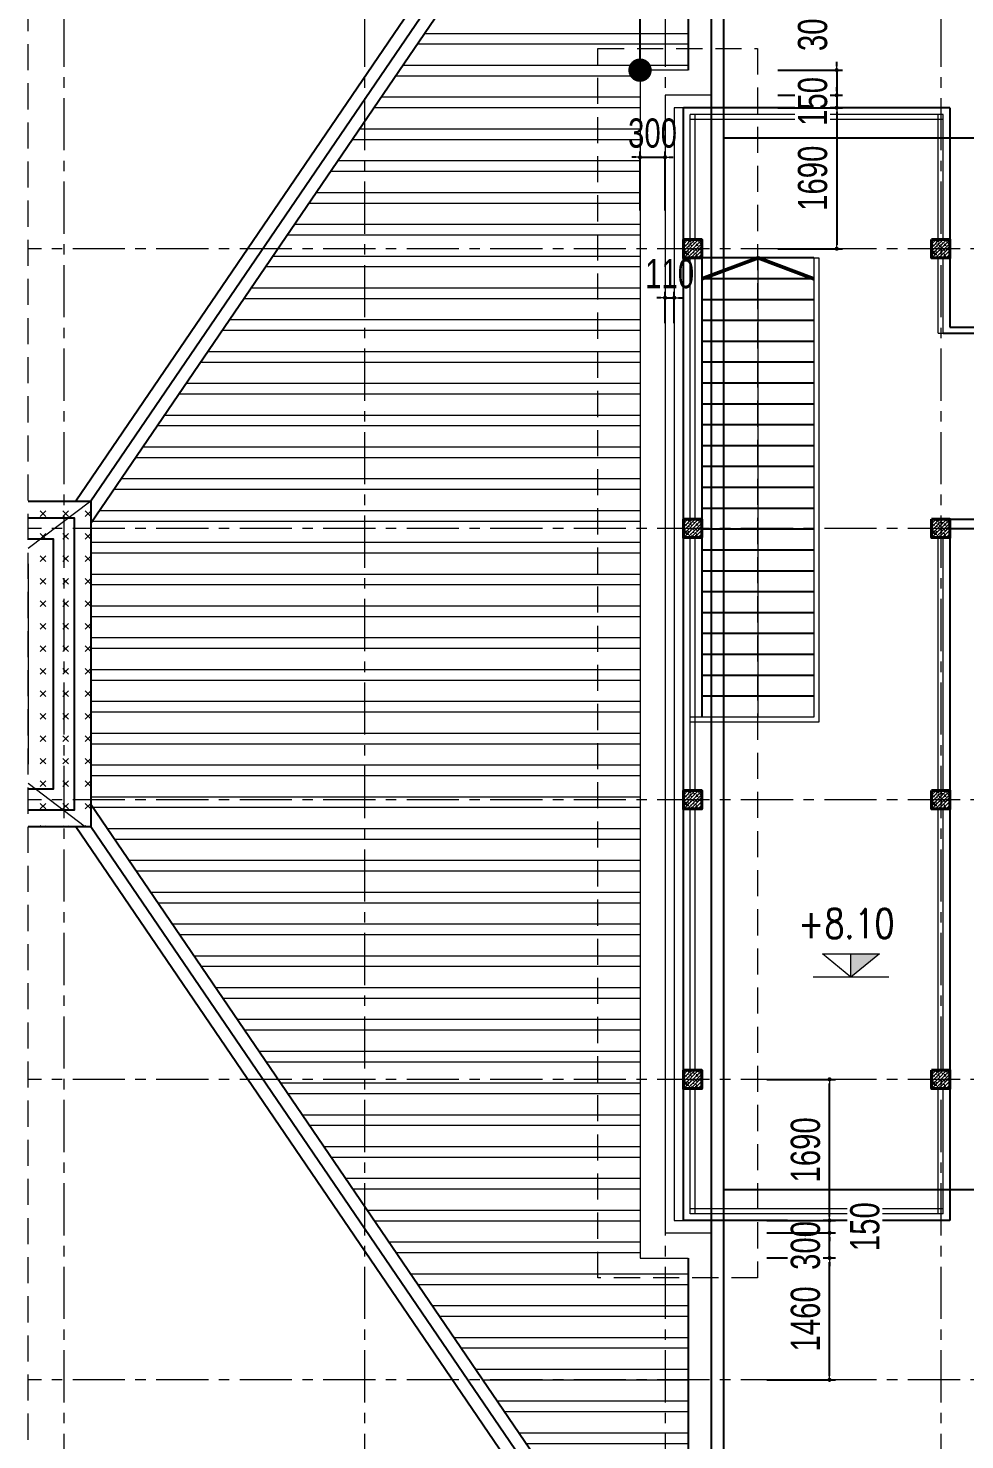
# Model space of a CAD drawing. Header units: millimetres. Extents: x -519517 to -431282, y -372679 to 113618.
# Drawn here: x -485411 to -474198, y -234821 to -217911 of the extents above; entities that cross this region are included whole.
import ezdxf
from ezdxf.enums import TextEntityAlignment as Align

# ---------------------------------------------------------------- set-up
doc = ezdxf.new("R2010")
doc.units = ezdxf.units.MM
doc.header["$LTSCALE"] = 5
for name, pattern in [('CENTER2', [28.575, 19.05, -3.175, 3.175, -3.175]), ('CENTERX2', [4, 2.5, -0.5, 0.5, -0.5]), ('DASHDOT', [1, 0.5, -0.25, 0, -0.25]), ('HIDDEN', [0.375, 0.25, -0.125])]:
    doc.linetypes.add(name, pattern=pattern)
doc.layers.get('0').update_dxf_attribs({"linetype": 'CENTER2'})
for name, color, linetype, lineweight in [('2', 2, 'Continuous', 20), ('cat1', 30, 'Continuous', 50), ('hatch1', 136, 'Continuous', 9), ('LC Dim', 8, 'Continuous', 18), ('LC Hatch', 252, 'Continuous', 9), ('LC ISO', 153, 'Continuous', 13), ('LC Net dam2', 6, 'Continuous', 40), ('LC Net khuat', 4, 'HIDDEN', 13), ('LC Net thay', 7, 'Continuous', 25), ('LC Net truc', 79, 'DASHDOT', 13), ('LC Text1', 3, 'Continuous', 20), ('LC Text2', 7, 'Continuous', 25), ('manh1', 67, 'Continuous', 13)]:
    doc.layers.add(name, color=color, linetype=linetype, lineweight=lineweight)
doc.styles.add('HOATBIF', font='hoatbif.shx', dxfattribs={"width": 0.75})
doc.styles.add('T1', font='Vnsimli.shx', dxfattribs={"width": 0.8})
doc.dimstyles.new('Copy of 1-110', dxfattribs={"dimscale": 110, "dimtxt": 2.5, "dimasz": 0.35, "dimexe": 0.5, "dimexo": 0, "dimgap": 0.8, "dimtad": 1, "dimdec": 0, "dimzin": 0, "dimdsep": 46, "dimtxsty": 'HOATBIF', "dimblk1": 'DOT', "dimblk2": 'DOT', "dimsah": 1, "dimcen": -1, "dimdle": 1, "dimclrd": 256, "dimclre": 256, "dimclrt": 4, "dimadec": 3, "dimazin": 2, "dimtfac": 0.333333, "dimtdec": 0, "dimtix": 1, "dimtmove": 2, "dimatfit": 3, "dimldrblk": 'DOT', "dimfxl": 1, "dimtvp": 0.833333, "dimtolj": 1, "dimtzin": 0, "dimarcsym": 0})

# ---------------------------------------------------------------- blocks, each defined once
blk = doc.blocks.new('Caodo1')
at = {"layer": 'LC Text1'}
blk.add_hatch(color=256, dxfattribs=at).paths.add_polyline_path([(0, 200), (0, 0), (243, 200)])
for p, q in [((0, 0), (0, 200)), ((324, 0), (-324, 0))]:
    blk.add_line(p, q, dxfattribs=at)
blk.add_lwpolyline([(-243, 200), (243, 200), (0, 0), (0, 0)], close=True, dxfattribs=at)
at = {"layer": 'LC Text1', "style": 'T1', "width": 0.8}
blk.add_attdef('%%P0,00', text='', height=250, dxfattribs=at).set_placement((-39, 460), align=Align.MIDDLE_CENTER)
blk = doc.blocks.new('DOT')
at = {"color": 0, "linetype": 'ByBlock'}
blk.add_line((-0.5, 0), (-1, 0), dxfattribs=at)
at = {"color": 0, "linetype": 'ByBlock', "const_width": 0.5}
blk.add_lwpolyline([(-0.25, 0, 1), (0.25, 0, 1)], format="xyb", close=True, dxfattribs=at)
blk = doc.blocks.new('*D374')
at = {"layer": 'Defpoints', "color": 0, "transparency": 16777216}
for p in [(-477786, -219456), (-478086, -220094), (-477786, -220094)]:
    blk.add_point(p, dxfattribs=at)
at = {"layer": 'LC Dim', "lineweight": -2, "transparency": 16777216}
for p, q in [((-478135, -219456), (-478184, -219456)), ((-478086, -220094), (-478086, -219386)), ((-478086, -219456), (-477786, -219456)), ((-477786, -220094), (-477786, -219386)), ((-477737, -219456), (-477688, -219456))]:
    blk.add_line(p, q, dxfattribs=at)
at = {"layer": 'LC Dim', "lineweight": -2, "transparency": 16777216, "xscale": 49, "yscale": 49, "zscale": 49}
blk.add_blockref('DOT', (-478086, -219456), dxfattribs=at)
at = {"layer": 'LC Dim', "lineweight": -2, "transparency": 16777216, "xscale": 49, "yscale": 49, "zscale": 49, "rotation": 180}
blk.add_blockref('DOT', (-477786, -219456), dxfattribs=at)
at = {"layer": 'LC Dim', "color": 4, "transparency": 16777216, "insert": (-477936, -219169), "char_height": 350, "attachment_point": 5, "style": 'HOATBIF'}
blk.add_mtext('\\A1;300', dxfattribs=at)
blk = doc.blocks.new('_Dot')
at = {"color": 0, "linetype": 'ByBlock', "lineweight": -2}
blk.add_line((-0.5, 0), (-1, 0), dxfattribs=at)
at = {"color": 0, "linetype": 'ByBlock', "const_width": 0.5}
blk.add_lwpolyline([(-0.25, 0, 1), (0.25, 0, 1)], format="xyb", close=True, dxfattribs=at)
blk = doc.blocks.new('*D375')
at = {"layer": 'Defpoints', "color": 0, "transparency": 16777216}
for p in [(-477676, -221140), (-477786, -221444), (-477676, -221444)]:
    blk.add_point(p, dxfattribs=at)
at = {"layer": 'LC Dim', "lineweight": -2, "transparency": 16777216}
for p, q in [((-477835, -221140), (-477884, -221140)), ((-477786, -221444), (-477786, -221070)), ((-477786, -221140), (-477676, -221140)), ((-477676, -221444), (-477676, -221070)), ((-477627, -221140), (-477578, -221140))]:
    blk.add_line(p, q, dxfattribs=at)
at = {"layer": 'LC Dim', "lineweight": -2, "transparency": 16777216, "xscale": 49, "yscale": 49, "zscale": 49}
blk.add_blockref('DOT', (-477786, -221140), dxfattribs=at)
at = {"layer": 'LC Dim', "lineweight": -2, "transparency": 16777216, "xscale": 49, "yscale": 49, "zscale": 49, "rotation": 180}
blk.add_blockref('DOT', (-477676, -221140), dxfattribs=at)
at = {"layer": 'LC Dim', "color": 4, "transparency": 16777216, "insert": (-477731, -220853), "char_height": 350, "attachment_point": 5, "style": 'HOATBIF'}
blk.add_mtext('\\A1;110', dxfattribs=at)
blk = doc.blocks.new('*D376')
at = {"layer": 'Defpoints', "color": 0, "transparency": 16777216}
for p in [(-476567, -232643), (-475817, -232643), (-476567, -234103)]:
    blk.add_point(p, dxfattribs=at)
at = {"layer": 'LC Dim', "lineweight": -2, "transparency": 16777216}
for p, q in [((-476567, -232643), (-475747, -232643)), ((-475817, -234054), (-475817, -232692)), ((-476567, -234103), (-475747, -234103))]:
    blk.add_line(p, q, dxfattribs=at)
at = {"layer": 'LC Dim', "lineweight": -2, "transparency": 16777216, "xscale": 49, "yscale": 49, "zscale": 49}
for p, rotation in [((-475817, -232643), 90), ((-475817, -234103), 270)]:
    blk.add_blockref('DOT', p, dxfattribs=dict(at, rotation=rotation))
at = {"layer": 'LC Dim', "color": 4, "transparency": 16777216, "insert": (-476104, -233373), "char_height": 350, "attachment_point": 5, "rotation": 90, "style": 'HOATBIF', "bg_fill": 3, "box_fill_scale": 1.1, "bg_fill_color": 256, "bg_fill_true_color": 13158600, "bg_fill_transparency": 0}
blk.add_mtext('\\A1;1460', dxfattribs=at)
blk = doc.blocks.new('*D377')
at = {"layer": 'Defpoints', "color": 0, "transparency": 16777216}
for p in [(-476567, -232343), (-476567, -232643)]:
    blk.add_point(p, dxfattribs=at)
at = {"layer": 'LC Dim', "lineweight": -2, "transparency": 16777216}
for p, q in [((-475817, -232294), (-475817, -232245)), ((-476567, -232343), (-475747, -232343)), ((-475817, -232643), (-475817, -232343)), ((-476567, -232643), (-475747, -232643)), ((-475817, -232692), (-475817, -232741))]:
    blk.add_line(p, q, dxfattribs=at)
at = {"layer": 'LC Dim', "lineweight": -2, "transparency": 16777216, "xscale": 49, "yscale": 49, "zscale": 49}
for p, rotation in [((-475817, -232343), 270), ((-475817, -232643), 90)]:
    blk.add_blockref('DOT', p, dxfattribs=dict(at, rotation=rotation))
at = {"layer": 'LC Dim', "color": 4, "transparency": 16777216, "insert": (-476104, -232493), "char_height": 350, "attachment_point": 5, "rotation": 90, "style": 'HOATBIF', "bg_fill": 3, "box_fill_scale": 1.1, "bg_fill_color": 256, "bg_fill_true_color": 13158600, "bg_fill_transparency": 0}
blk.add_mtext('\\A1;300', dxfattribs=at)
at = {"layer": 'Defpoints', "color": 0, "transparency": 16777216}
blk.add_point((-475817, -232343), dxfattribs=at)
blk = doc.blocks.new('*D378')
at = {"layer": 'Defpoints', "color": 0, "transparency": 16777216}
for p in [(-476567, -230503), (-475817, -230503), (-476567, -232193)]:
    blk.add_point(p, dxfattribs=at)
at = {"layer": 'LC Dim', "lineweight": -2, "transparency": 16777216}
for p, q in [((-476567, -230503), (-475747, -230503)), ((-475817, -232144), (-475817, -230552)), ((-476567, -232193), (-475747, -232193))]:
    blk.add_line(p, q, dxfattribs=at)
at = {"layer": 'LC Dim', "lineweight": -2, "transparency": 16777216, "xscale": 49, "yscale": 49, "zscale": 49}
for p, rotation in [((-475817, -230503), 90), ((-475817, -232193), 270)]:
    blk.add_blockref('DOT', p, dxfattribs=dict(at, rotation=rotation))
at = {"layer": 'LC Dim', "color": 4, "transparency": 16777216, "insert": (-476104, -231348), "char_height": 350, "attachment_point": 5, "rotation": 90, "style": 'HOATBIF', "bg_fill": 3, "box_fill_scale": 1.1, "bg_fill_color": 256, "bg_fill_true_color": 13158600, "bg_fill_transparency": 0}
blk.add_mtext('\\A1;1690', dxfattribs=at)
blk = doc.blocks.new('*D379')
at = {"layer": 'Defpoints', "color": 0, "transparency": 16777216}
for p in [(-476435, -218413), (-476435, -218713), (-475731, -218713)]:
    blk.add_point(p, dxfattribs=at)
at = {"layer": 'LC Dim', "lineweight": -2, "transparency": 16777216}
for p, q in [((-476435, -218413), (-475661, -218413)), ((-475731, -218364), (-475731, -218315)), ((-475731, -218413), (-475731, -218713)), ((-476435, -218713), (-475661, -218713)), ((-475731, -218762), (-475731, -218811))]:
    blk.add_line(p, q, dxfattribs=at)
at = {"layer": 'LC Dim', "lineweight": -2, "transparency": 16777216, "xscale": 49, "yscale": 49, "zscale": 49}
for p, rotation in [((-475731, -218413), 270), ((-475731, -218713), 90)]:
    blk.add_blockref('DOT', p, dxfattribs=dict(at, rotation=rotation))
at = {"layer": 'LC Dim', "color": 4, "transparency": 16777216, "insert": (-476018, -217892), "char_height": 350, "attachment_point": 5, "rotation": 90, "style": 'HOATBIF', "bg_fill": 3, "box_fill_scale": 1.1, "bg_fill_color": 256, "bg_fill_true_color": 13158600, "bg_fill_transparency": 0}
blk.add_mtext('\\A1;300', dxfattribs=at)
blk = doc.blocks.new('*D380')
at = {"layer": 'Defpoints', "color": 0, "transparency": 16777216}
for p in [(-476435, -218713), (-476435, -218863)]:
    blk.add_point(p, dxfattribs=at)
at = {"layer": 'LC Dim', "lineweight": -2, "transparency": 16777216}
for p, q in [((-475731, -218664), (-475731, -218615)), ((-476435, -218713), (-475661, -218713)), ((-475731, -218713), (-475731, -218863)), ((-476435, -218863), (-475661, -218863)), ((-475731, -218912), (-475731, -218961))]:
    blk.add_line(p, q, dxfattribs=at)
at = {"layer": 'LC Dim', "lineweight": -2, "transparency": 16777216, "xscale": 49, "yscale": 49, "zscale": 49}
for p, rotation in [((-475731, -218713), 270), ((-475731, -218863), 90)]:
    blk.add_blockref('DOT', p, dxfattribs=dict(at, rotation=rotation))
at = {"layer": 'LC Dim', "color": 4, "transparency": 16777216, "insert": (-476018, -218788), "char_height": 350, "attachment_point": 5, "rotation": 90, "style": 'HOATBIF', "bg_fill": 3, "box_fill_scale": 1.1, "bg_fill_color": 256, "bg_fill_true_color": 13158600, "bg_fill_transparency": 0}
blk.add_mtext('\\A1;150', dxfattribs=at)
at = {"layer": 'Defpoints', "color": 0, "transparency": 16777216}
blk.add_point((-475731, -218863), dxfattribs=at)
blk = doc.blocks.new('*D381')
at = {"layer": 'Defpoints', "color": 0, "transparency": 16777216}
for p in [(-476435, -218863), (-476435, -220553), (-475731, -220553)]:
    blk.add_point(p, dxfattribs=at)
at = {"layer": 'LC Dim', "lineweight": -2, "transparency": 16777216}
for p, q in [((-476435, -218863), (-475661, -218863)), ((-475731, -218912), (-475731, -220504)), ((-476435, -220553), (-475661, -220553))]:
    blk.add_line(p, q, dxfattribs=at)
at = {"layer": 'LC Dim', "lineweight": -2, "transparency": 16777216, "xscale": 49, "yscale": 49, "zscale": 49}
for p, rotation in [((-475731, -218863), 90), ((-475731, -220553), 270)]:
    blk.add_blockref('DOT', p, dxfattribs=dict(at, rotation=rotation))
at = {"layer": 'LC Dim', "color": 4, "transparency": 16777216, "insert": (-476018, -219708), "char_height": 350, "attachment_point": 5, "rotation": 90, "style": 'HOATBIF', "bg_fill": 3, "box_fill_scale": 1.1, "bg_fill_color": 256, "bg_fill_true_color": 13158600, "bg_fill_transparency": 0}
blk.add_mtext('\\A1;1690', dxfattribs=at)
blk = doc.blocks.new('*D382')
at = {"layer": 'Defpoints', "color": 0, "transparency": 16777216}
for p in [(-476567, -232193), (-475817, -232193), (-476567, -232343)]:
    blk.add_point(p, dxfattribs=at)
at = {"layer": 'LC Dim', "lineweight": -2, "transparency": 16777216}
for p, q in [((-475817, -232144), (-475817, -232095)), ((-476567, -232193), (-475747, -232193)), ((-475817, -232343), (-475817, -232193)), ((-476567, -232343), (-475747, -232343)), ((-475817, -232392), (-475817, -232441))]:
    blk.add_line(p, q, dxfattribs=at)
at = {"layer": 'LC Dim', "lineweight": -2, "transparency": 16777216, "xscale": 49, "yscale": 49, "zscale": 49}
for p, rotation in [((-475817, -232193), 270), ((-475817, -232343), 90)]:
    blk.add_blockref('DOT', p, dxfattribs=dict(at, rotation=rotation))
at = {"layer": 'LC Dim', "color": 4, "transparency": 16777216, "insert": (-475393, -232268), "char_height": 350, "attachment_point": 5, "rotation": 90, "style": 'HOATBIF', "bg_fill": 3, "box_fill_scale": 1.1, "bg_fill_color": 256, "bg_fill_true_color": 13158600, "bg_fill_transparency": 0}
blk.add_mtext('\\A1;150', dxfattribs=at)

msp = doc.modelspace()

# ---------------------------------------------------------------- hatches: boundary and pattern name
at = {"layer": 'LC Hatch', "ltscale": 0.005}
h = msp.add_hatch(dxfattribs=at)
h.set_pattern_fill('ANSI32', color=256, scale=40, angle=-45, style=0)
h.set_pattern_definition([(360, (-409562.97, 465922.12), (1e-13, 381), []), (360, (-409435.97, 465795.12), (1e-13, 381), [])])
h.paths.add_polyline_path([(-478085.9, -218413.1), (-477510.9, -218413.1), (-477510.9, -213344.6), (-484660.9, -223844.6), (-484660.9, -227211.6), (-477510.9, -237711.6), (-477510.9, -232643.1), (-478085.9, -232643.1)])
at = {"layer": 'LC Hatch'}
h = msp.add_hatch(dxfattribs=at)
h.set_pattern_fill('BETONG', color=256, scale=20, pattern_type=2)
h.set_pattern_definition([(0, (-26424.66, -260993.43), (0, 103.923048), [2.5, -57.5]), (0, (-26424.66, -260989.1), (0, 103.923048), [2.5, -57.5]), (120, (-26424.66, -260993.43), (-90, -51.961524), [2.5, -57.5]), (120, (-26420.91, -260991.26), (-90, -51.961524), [2.5, -57.5]), (0, (-26394.66, -260941.46), (0, 103.923048), [2.5, -57.5]), (0, (-26394.66, -260937.13), (0, 103.923048), [2.5, -57.5]), (120, (-26394.66, -260941.46), (-90, -51.961524), [2.5, -57.5]), (120, (-26390.91, -260939.3), (-90, -51.961524), [2.5, -57.5]), (60, (-26422.16, -260993.43), (-90, 51.961524), [2.5, -57.5]), (60, (-26425.91, -260991.26), (-90, 51.961524), [2.5, -57.5]), (60, (-26392.16, -261045.39), (-90, 51.961524), [2.5, -57.5]), (60, (-26395.91, -261043.22), (-90, 51.961524), [2.5, -57.5]), (45, (-26424.657, -260993.426), (-21.2132034, 21.2132034), []), (50, (-26424.66, -260993.43), (143.452037, -12.550427), [15, -165]), (355, (-26424.66, -260993.43), (-27.750267, 150.438427), [12, -132]), (100.4514, (-26412.7, -260994.47), (115.701876, 137.88791), [12.74804, -140.228422]), (46.1842, (-26424.66, -260953.43), (213.44821, -33.1038), [22.5, -247.5]), (96.6356, (-26406.87, -260956.18), (186.93254, 194.82357), [19.12206, -210.3426]), (351.1842, (-26424.66, -260953.43), (186.93239, 194.82372), [18, -198]), (21, (-26404.66, -260963.43), (119.38141, -80.523778), [15, -165]), (326, (-26404.66, -260963.43), (48.663066, 145.03001), [12, -132]), (71.4514, (-26394.71, -260970.14), (168.044526, 64.5061), [12.74804, -140.228422]), (37.5, (-26424.657, -260993.426), (2.431971, 66.578771), [0, -130.4, 0, -134, 0, -132.5]), (7.5, (-26424.66, -260993.426), (52.613907, 78.882342), [0, -76.4, 0, -127.4, 0, -50.5]), (327.5, (-26469.257, -260993.426), (106.764487, -4.5109743), [0, -50, 0, -156, 0, -207]), (317.5, (-26489.26, -260993.43), (116.637234, 20.020996), [0, -65, 0, -103.6, 0, -147])])
h.paths.add_polyline_path([(-477345.9, -220443.1), (-477565.9, -220443.1), (-477565.9, -220663.1), (-477345.9, -220663.1)])
h = msp.add_hatch(dxfattribs=at)
h.set_pattern_fill('BETONG', color=256, scale=20, pattern_type=2)
h.set_pattern_definition([(0, (-23454.66, -260993.43), (0, 103.923048), [2.5, -57.5]), (0, (-23454.66, -260989.1), (0, 103.923048), [2.5, -57.5]), (120, (-23454.66, -260993.43), (-90, -51.961524), [2.5, -57.5]), (120, (-23450.91, -260991.26), (-90, -51.961524), [2.5, -57.5]), (0, (-23424.66, -260941.46), (0, 103.923048), [2.5, -57.5]), (0, (-23424.66, -260937.13), (0, 103.923048), [2.5, -57.5]), (120, (-23424.66, -260941.46), (-90, -51.961524), [2.5, -57.5]), (120, (-23420.91, -260939.3), (-90, -51.961524), [2.5, -57.5]), (60, (-23452.16, -260993.43), (-90, 51.961524), [2.5, -57.5]), (60, (-23455.91, -260991.26), (-90, 51.961524), [2.5, -57.5]), (60, (-23422.16, -261045.39), (-90, 51.961524), [2.5, -57.5]), (60, (-23425.91, -261043.22), (-90, 51.961524), [2.5, -57.5]), (45, (-23454.657, -260993.426), (-21.2132034, 21.2132034), []), (50, (-23454.66, -260993.43), (143.452037, -12.550427), [15, -165]), (355, (-23454.66, -260993.43), (-27.750267, 150.438427), [12, -132]), (100.4514, (-23442.7, -260994.47), (115.701876, 137.88791), [12.74804, -140.228422]), (46.1842, (-23454.66, -260953.43), (213.44821, -33.1038), [22.5, -247.5]), (96.6356, (-23436.87, -260956.18), (186.93254, 194.82357), [19.12206, -210.3426]), (351.1842, (-23454.66, -260953.43), (186.93239, 194.82372), [18, -198]), (21, (-23434.66, -260963.43), (119.38141, -80.523778), [15, -165]), (326, (-23434.66, -260963.43), (48.663066, 145.03001), [12, -132]), (71.4514, (-23424.71, -260970.14), (168.044526, 64.5061), [12.74804, -140.228422]), (37.5, (-23454.657, -260993.426), (2.431971, 66.578771), [0, -130.4, 0, -134, 0, -132.5]), (7.5, (-23454.66, -260993.426), (52.613907, 78.882342), [0, -76.4, 0, -127.4, 0, -50.5]), (327.5, (-23499.257, -260993.426), (106.764487, -4.5109743), [0, -50, 0, -156, 0, -207]), (317.5, (-23519.26, -260993.43), (116.637234, 20.020996), [0, -65, 0, -103.6, 0, -147])])
h.paths.add_polyline_path([(-474375.9, -220443.1), (-474595.9, -220443.1), (-474595.9, -220663.1), (-474375.9, -220663.1)])
at = {"layer": 'LC Hatch', "ltscale": 0.005}
h = msp.add_hatch(dxfattribs=at)
h.set_pattern_fill('CROSS', color=256, scale=30, angle=45, style=0)
h.set_pattern_definition([(45, (-409562.97, 465922.12), (8e-14, 269.407684), [95.25, -285.75]), (135, (-409495.61, 465922.12), (-269.407684, 8e-14), [95.25, -285.75])])
h.paths.add_polyline_path([(-485410.9, -227478.1), (-484660.9, -227478.1), (-484660.9, -223578.1), (-485410.9, -223578.1)])
at = {"layer": 'LC Hatch'}
h = msp.add_hatch(dxfattribs=at)
h.set_pattern_fill('BETONG', color=256, scale=20, pattern_type=2)
h.set_pattern_definition([(0, (-26424.66, -264343.43), (0, 103.923048), [2.5, -57.5]), (0, (-26424.66, -264339.1), (0, 103.923048), [2.5, -57.5]), (120, (-26424.66, -264343.43), (-90, -51.961524), [2.5, -57.5]), (120, (-26420.91, -264341.26), (-90, -51.961524), [2.5, -57.5]), (0, (-26394.66, -264291.46), (0, 103.923048), [2.5, -57.5]), (0, (-26394.66, -264287.13), (0, 103.923048), [2.5, -57.5]), (120, (-26394.66, -264291.46), (-90, -51.961524), [2.5, -57.5]), (120, (-26390.91, -264289.3), (-90, -51.961524), [2.5, -57.5]), (60, (-26422.16, -264343.43), (-90, 51.961524), [2.5, -57.5]), (60, (-26425.91, -264341.26), (-90, 51.961524), [2.5, -57.5]), (60, (-26392.16, -264395.39), (-90, 51.961524), [2.5, -57.5]), (60, (-26395.91, -264393.22), (-90, 51.961524), [2.5, -57.5]), (45, (-26424.657, -264343.426), (-21.2132034, 21.2132034), []), (50, (-26424.66, -264343.43), (143.452037, -12.550427), [15, -165]), (355, (-26424.66, -264343.43), (-27.750267, 150.438427), [12, -132]), (100.4514, (-26412.7, -264344.47), (115.701876, 137.88791), [12.74804, -140.228422]), (46.1842, (-26424.66, -264303.43), (213.44821, -33.1038), [22.5, -247.5]), (96.6356, (-26406.87, -264306.18), (186.93254, 194.82357), [19.12206, -210.3426]), (351.1842, (-26424.66, -264303.43), (186.93239, 194.82372), [18, -198]), (21, (-26404.66, -264313.43), (119.38141, -80.523778), [15, -165]), (326, (-26404.66, -264313.43), (48.663066, 145.03001), [12, -132]), (71.4514, (-26394.71, -264320.14), (168.044526, 64.5061), [12.74804, -140.228422]), (37.5, (-26424.657, -264343.426), (2.431971, 66.578771), [0, -130.4, 0, -134, 0, -132.5]), (7.5, (-26424.66, -264343.426), (52.613907, 78.882342), [0, -76.4, 0, -127.4, 0, -50.5]), (327.5, (-26469.257, -264343.426), (106.764487, -4.5109743), [0, -50, 0, -156, 0, -207]), (317.5, (-26489.26, -264343.43), (116.637234, 20.020996), [0, -65, 0, -103.6, 0, -147])])
h.paths.add_polyline_path([(-477345.9, -223793.1), (-477565.9, -223793.1), (-477565.9, -224013.1), (-477345.9, -224013.1)])
h = msp.add_hatch(dxfattribs=at)
h.set_pattern_fill('BETONG', color=256, scale=20, pattern_type=2)
h.set_pattern_definition([(0, (-23454.66, -264343.43), (0, 103.923048), [2.5, -57.5]), (0, (-23454.66, -264339.1), (0, 103.923048), [2.5, -57.5]), (120, (-23454.66, -264343.43), (-90, -51.961524), [2.5, -57.5]), (120, (-23450.91, -264341.26), (-90, -51.961524), [2.5, -57.5]), (0, (-23424.66, -264291.46), (0, 103.923048), [2.5, -57.5]), (0, (-23424.66, -264287.13), (0, 103.923048), [2.5, -57.5]), (120, (-23424.66, -264291.46), (-90, -51.961524), [2.5, -57.5]), (120, (-23420.91, -264289.3), (-90, -51.961524), [2.5, -57.5]), (60, (-23452.16, -264343.43), (-90, 51.961524), [2.5, -57.5]), (60, (-23455.91, -264341.26), (-90, 51.961524), [2.5, -57.5]), (60, (-23422.16, -264395.39), (-90, 51.961524), [2.5, -57.5]), (60, (-23425.91, -264393.22), (-90, 51.961524), [2.5, -57.5]), (45, (-23454.657, -264343.426), (-21.2132034, 21.2132034), []), (50, (-23454.66, -264343.43), (143.452037, -12.550427), [15, -165]), (355, (-23454.66, -264343.43), (-27.750267, 150.438427), [12, -132]), (100.4514, (-23442.7, -264344.47), (115.701876, 137.88791), [12.74804, -140.228422]), (46.1842, (-23454.66, -264303.43), (213.44821, -33.1038), [22.5, -247.5]), (96.6356, (-23436.87, -264306.18), (186.93254, 194.82357), [19.12206, -210.3426]), (351.1842, (-23454.66, -264303.43), (186.93239, 194.82372), [18, -198]), (21, (-23434.66, -264313.43), (119.38141, -80.523778), [15, -165]), (326, (-23434.66, -264313.43), (48.663066, 145.03001), [12, -132]), (71.4514, (-23424.71, -264320.14), (168.044526, 64.5061), [12.74804, -140.228422]), (37.5, (-23454.657, -264343.426), (2.431971, 66.578771), [0, -130.4, 0, -134, 0, -132.5]), (7.5, (-23454.66, -264343.426), (52.613907, 78.882342), [0, -76.4, 0, -127.4, 0, -50.5]), (327.5, (-23499.257, -264343.426), (106.764487, -4.5109743), [0, -50, 0, -156, 0, -207]), (317.5, (-23519.26, -264343.43), (116.637234, 20.020996), [0, -65, 0, -103.6, 0, -147])])
h.paths.add_polyline_path([(-474375.9, -223793.1), (-474595.9, -223793.1), (-474595.9, -224013.1), (-474375.9, -224013.1)])
h = msp.add_hatch(dxfattribs=at)
h.set_pattern_fill('BETONG', color=256, scale=20, pattern_type=2)
h.set_pattern_definition([(0, (-26424.66, -267593.43), (0, 103.923048), [2.5, -57.5]), (0, (-26424.66, -267589.1), (0, 103.923048), [2.5, -57.5]), (120, (-26424.66, -267593.43), (-90, -51.961524), [2.5, -57.5]), (120, (-26420.91, -267591.26), (-90, -51.961524), [2.5, -57.5]), (0, (-26394.66, -267541.46), (0, 103.923048), [2.5, -57.5]), (0, (-26394.66, -267537.13), (0, 103.923048), [2.5, -57.5]), (120, (-26394.66, -267541.46), (-90, -51.961524), [2.5, -57.5]), (120, (-26390.91, -267539.3), (-90, -51.961524), [2.5, -57.5]), (60, (-26422.16, -267593.43), (-90, 51.961524), [2.5, -57.5]), (60, (-26425.91, -267591.26), (-90, 51.961524), [2.5, -57.5]), (60, (-26392.16, -267645.39), (-90, 51.961524), [2.5, -57.5]), (60, (-26395.91, -267643.22), (-90, 51.961524), [2.5, -57.5]), (45, (-26424.657, -267593.426), (-21.2132034, 21.2132034), []), (50, (-26424.66, -267593.43), (143.452037, -12.550427), [15, -165]), (355, (-26424.66, -267593.43), (-27.750267, 150.438427), [12, -132]), (100.4514, (-26412.7, -267594.47), (115.701876, 137.88791), [12.74804, -140.228422]), (46.1842, (-26424.66, -267553.43), (213.44821, -33.1038), [22.5, -247.5]), (96.6356, (-26406.87, -267556.18), (186.93254, 194.82357), [19.12206, -210.3426]), (351.1842, (-26424.66, -267553.43), (186.93239, 194.82372), [18, -198]), (21, (-26404.66, -267563.43), (119.38141, -80.523778), [15, -165]), (326, (-26404.66, -267563.43), (48.663066, 145.03001), [12, -132]), (71.4514, (-26394.71, -267570.14), (168.044526, 64.5061), [12.74804, -140.228422]), (37.5, (-26424.657, -267593.426), (2.431971, 66.578771), [0, -130.4, 0, -134, 0, -132.5]), (7.5, (-26424.66, -267593.426), (52.613907, 78.882342), [0, -76.4, 0, -127.4, 0, -50.5]), (327.5, (-26469.257, -267593.426), (106.764487, -4.5109743), [0, -50, 0, -156, 0, -207]), (317.5, (-26489.26, -267593.43), (116.637234, 20.020996), [0, -65, 0, -103.6, 0, -147])])
h.paths.add_polyline_path([(-477345.9, -227043.1), (-477565.9, -227043.1), (-477565.9, -227263.1), (-477345.9, -227263.1)])
h = msp.add_hatch(dxfattribs=at)
h.set_pattern_fill('BETONG', color=256, scale=20, pattern_type=2)
h.set_pattern_definition([(0, (-23454.66, -267593.43), (0, 103.923048), [2.5, -57.5]), (0, (-23454.66, -267589.1), (0, 103.923048), [2.5, -57.5]), (120, (-23454.66, -267593.43), (-90, -51.961524), [2.5, -57.5]), (120, (-23450.91, -267591.26), (-90, -51.961524), [2.5, -57.5]), (0, (-23424.66, -267541.46), (0, 103.923048), [2.5, -57.5]), (0, (-23424.66, -267537.13), (0, 103.923048), [2.5, -57.5]), (120, (-23424.66, -267541.46), (-90, -51.961524), [2.5, -57.5]), (120, (-23420.91, -267539.3), (-90, -51.961524), [2.5, -57.5]), (60, (-23452.16, -267593.43), (-90, 51.961524), [2.5, -57.5]), (60, (-23455.91, -267591.26), (-90, 51.961524), [2.5, -57.5]), (60, (-23422.16, -267645.39), (-90, 51.961524), [2.5, -57.5]), (60, (-23425.91, -267643.22), (-90, 51.961524), [2.5, -57.5]), (45, (-23454.657, -267593.426), (-21.2132034, 21.2132034), []), (50, (-23454.66, -267593.43), (143.452037, -12.550427), [15, -165]), (355, (-23454.66, -267593.43), (-27.750267, 150.438427), [12, -132]), (100.4514, (-23442.7, -267594.47), (115.701876, 137.88791), [12.74804, -140.228422]), (46.1842, (-23454.66, -267553.43), (213.44821, -33.1038), [22.5, -247.5]), (96.6356, (-23436.87, -267556.18), (186.93254, 194.82357), [19.12206, -210.3426]), (351.1842, (-23454.66, -267553.43), (186.93239, 194.82372), [18, -198]), (21, (-23434.66, -267563.43), (119.38141, -80.523778), [15, -165]), (326, (-23434.66, -267563.43), (48.663066, 145.03001), [12, -132]), (71.4514, (-23424.71, -267570.14), (168.044526, 64.5061), [12.74804, -140.228422]), (37.5, (-23454.657, -267593.426), (2.431971, 66.578771), [0, -130.4, 0, -134, 0, -132.5]), (7.5, (-23454.66, -267593.426), (52.613907, 78.882342), [0, -76.4, 0, -127.4, 0, -50.5]), (327.5, (-23499.257, -267593.426), (106.764487, -4.5109743), [0, -50, 0, -156, 0, -207]), (317.5, (-23519.26, -267593.43), (116.637234, 20.020996), [0, -65, 0, -103.6, 0, -147])])
h.paths.add_polyline_path([(-474375.9, -227043.1), (-474595.9, -227043.1), (-474595.9, -227263.1), (-474375.9, -227263.1)])
h = msp.add_hatch(dxfattribs=at)
h.set_pattern_fill('BETONG', color=256, scale=20, pattern_type=2)
h.set_pattern_definition([(0, (-26424.66, -270943.43), (0, 103.923048), [2.5, -57.5]), (0, (-26424.66, -270939.1), (0, 103.923048), [2.5, -57.5]), (120, (-26424.66, -270943.43), (-90, -51.961524), [2.5, -57.5]), (120, (-26420.91, -270941.26), (-90, -51.961524), [2.5, -57.5]), (0, (-26394.66, -270891.46), (0, 103.923048), [2.5, -57.5]), (0, (-26394.66, -270887.13), (0, 103.923048), [2.5, -57.5]), (120, (-26394.66, -270891.46), (-90, -51.961524), [2.5, -57.5]), (120, (-26390.91, -270889.3), (-90, -51.961524), [2.5, -57.5]), (60, (-26422.16, -270943.43), (-90, 51.961524), [2.5, -57.5]), (60, (-26425.91, -270941.26), (-90, 51.961524), [2.5, -57.5]), (60, (-26392.16, -270995.39), (-90, 51.961524), [2.5, -57.5]), (60, (-26395.91, -270993.22), (-90, 51.961524), [2.5, -57.5]), (45, (-26424.657, -270943.426), (-21.2132034, 21.2132034), []), (50, (-26424.66, -270943.43), (143.452037, -12.550427), [15, -165]), (355, (-26424.66, -270943.43), (-27.750267, 150.438427), [12, -132]), (100.4514, (-26412.7, -270944.47), (115.701876, 137.88791), [12.74804, -140.228422]), (46.1842, (-26424.66, -270903.43), (213.44821, -33.1038), [22.5, -247.5]), (96.6356, (-26406.87, -270906.18), (186.93254, 194.82357), [19.12206, -210.3426]), (351.1842, (-26424.66, -270903.43), (186.93239, 194.82372), [18, -198]), (21, (-26404.66, -270913.43), (119.38141, -80.523778), [15, -165]), (326, (-26404.66, -270913.43), (48.663066, 145.03001), [12, -132]), (71.4514, (-26394.71, -270920.14), (168.044526, 64.5061), [12.74804, -140.228422]), (37.5, (-26424.657, -270943.426), (2.431971, 66.578771), [0, -130.4, 0, -134, 0, -132.5]), (7.5, (-26424.66, -270943.426), (52.613907, 78.882342), [0, -76.4, 0, -127.4, 0, -50.5]), (327.5, (-26469.257, -270943.426), (106.764487, -4.5109743), [0, -50, 0, -156, 0, -207]), (317.5, (-26489.26, -270943.43), (116.637234, 20.020996), [0, -65, 0, -103.6, 0, -147])])
h.paths.add_polyline_path([(-477345.9, -230393.1), (-477565.9, -230393.1), (-477565.9, -230613.1), (-477345.9, -230613.1)])
h = msp.add_hatch(dxfattribs=at)
h.set_pattern_fill('BETONG', color=256, scale=20, pattern_type=2)
h.set_pattern_definition([(0, (-23454.66, -270943.43), (0, 103.923048), [2.5, -57.5]), (0, (-23454.66, -270939.1), (0, 103.923048), [2.5, -57.5]), (120, (-23454.66, -270943.43), (-90, -51.961524), [2.5, -57.5]), (120, (-23450.91, -270941.26), (-90, -51.961524), [2.5, -57.5]), (0, (-23424.66, -270891.46), (0, 103.923048), [2.5, -57.5]), (0, (-23424.66, -270887.13), (0, 103.923048), [2.5, -57.5]), (120, (-23424.66, -270891.46), (-90, -51.961524), [2.5, -57.5]), (120, (-23420.91, -270889.3), (-90, -51.961524), [2.5, -57.5]), (60, (-23452.16, -270943.43), (-90, 51.961524), [2.5, -57.5]), (60, (-23455.91, -270941.26), (-90, 51.961524), [2.5, -57.5]), (60, (-23422.16, -270995.39), (-90, 51.961524), [2.5, -57.5]), (60, (-23425.91, -270993.22), (-90, 51.961524), [2.5, -57.5]), (45, (-23454.657, -270943.426), (-21.2132034, 21.2132034), []), (50, (-23454.66, -270943.43), (143.452037, -12.550427), [15, -165]), (355, (-23454.66, -270943.43), (-27.750267, 150.438427), [12, -132]), (100.4514, (-23442.7, -270944.47), (115.701876, 137.88791), [12.74804, -140.228422]), (46.1842, (-23454.66, -270903.43), (213.44821, -33.1038), [22.5, -247.5]), (96.6356, (-23436.87, -270906.18), (186.93254, 194.82357), [19.12206, -210.3426]), (351.1842, (-23454.66, -270903.43), (186.93239, 194.82372), [18, -198]), (21, (-23434.66, -270913.43), (119.38141, -80.523778), [15, -165]), (326, (-23434.66, -270913.43), (48.663066, 145.03001), [12, -132]), (71.4514, (-23424.71, -270920.14), (168.044526, 64.5061), [12.74804, -140.228422]), (37.5, (-23454.657, -270943.426), (2.431971, 66.578771), [0, -130.4, 0, -134, 0, -132.5]), (7.5, (-23454.66, -270943.426), (52.613907, 78.882342), [0, -76.4, 0, -127.4, 0, -50.5]), (327.5, (-23499.257, -270943.426), (106.764487, -4.5109743), [0, -50, 0, -156, 0, -207]), (317.5, (-23519.26, -270943.43), (116.637234, 20.020996), [0, -65, 0, -103.6, 0, -147])])
h.paths.add_polyline_path([(-474375.9, -230393.1), (-474595.9, -230393.1), (-474595.9, -230613.1), (-474375.9, -230613.1)])

# ---------------------------------------------------------------- linework, layer by layer
at = {"layer": '2', "color": 1}
for points in [[(-477510.9, -218413.1), (-478085.9, -218413.1), (-478085.9, -232643.1), (-477510.9, -232643.1)], [(-477235.9, -218713.1), (-477785.9, -218713.1), (-477785.9, -232343.1), (-477235.9, -232343.1)], [(-477085.9, -218863.1), (-477675.9, -218863.1), (-477675.9, -232193.1), (-477085.9, -232193.1)]]:
    msp.add_lwpolyline(points, dxfattribs=at)
at = {"layer": 'cat1'}
msp.add_lwpolyline([(-477345.9, -220913.1), (-476670.9, -220663.1), (-476005.9, -220913.1)], dxfattribs=at)
at = {"layer": 'hatch1'}
msp.add_lwpolyline([(-476670.9, -226163.1), (-476670.9, -220663.1)], dxfattribs=at)
at = {"layer": 'LC ISO'}
for p, q in [((-484660.9, -223578.1), (-485410.9, -224142)), ((-485110.9, -224028.1), (-485410.9, -224028.1)), ((-485110.9, -227028.1), (-485110.9, -224028.1)), ((-485410.9, -226955.5), (-484724.5, -227478.1)), ((-485110.9, -227028.1), (-485410.9, -227028.1))]:
    msp.add_line(p, q, dxfattribs=at)
msp.add_lwpolyline([(-485410.9, -224328.1), (-485410.9, -226728.1)], dxfattribs=at)
at = {"layer": 'LC Net dam2'}
for points in [[(-477565.9, -220443.1), (-477345.9, -220443.1), (-477345.9, -220663.1), (-477565.9, -220663.1)], [(-474595.9, -220443.1), (-474375.9, -220443.1), (-474375.9, -220663.1), (-474595.9, -220663.1)], [(-477565.9, -223793.1), (-477345.9, -223793.1), (-477345.9, -224013.1), (-477565.9, -224013.1)], [(-474595.9, -223793.1), (-474375.9, -223793.1), (-474375.9, -224013.1), (-474595.9, -224013.1)], [(-477565.9, -227043.1), (-477345.9, -227043.1), (-477345.9, -227263.1), (-477565.9, -227263.1)], [(-474595.9, -227043.1), (-474375.9, -227043.1), (-474375.9, -227263.1), (-474595.9, -227263.1)], [(-477565.9, -230393.1), (-477345.9, -230393.1), (-477345.9, -230613.1), (-477565.9, -230613.1)], [(-474595.9, -230393.1), (-474375.9, -230393.1), (-474375.9, -230613.1), (-474595.9, -230613.1)]]:
    msp.add_lwpolyline(points, close=True, dxfattribs=at)
at = {"layer": 'LC Net khuat', "ltscale": 250}
for points in [[(-485410.9, -211905.2), (-472129.5, -211905.2), (-472129.5, -239507.6), (-485410.9, -239507.6)], [(-478589.1, -218153.1), (-476679.4, -218153.1), (-476679.4, -232880.7), (-478589.1, -232880.7)]]:
    msp.add_lwpolyline(points, close=True, dxfattribs=at)
at = {"layer": 'LC Net thay'}
for p, q in [((-477692.4, -213078.1), (-484842.4, -223578.1)), ((-477510.9, -213078.1), (-484660.9, -223578.1)), ((-477510.9, -213344.6), (-484660.9, -223844.6)), ((-474375.9, -218863.1), (-477565.9, -218863.1)), ((-477565.9, -232193.1), (-477565.9, -218863.1)), ((-474375.9, -218863.1), (-474375.9, -221492.8)), ((-473710.9, -219228.1), (-477085.9, -219228.1)), ((-476005.9, -220663.1), (-477345.9, -220663.1)), ((-477345.9, -220663.1), (-477345.9, -226163.1)), ((-476005.9, -220913.1), (-477345.9, -220913.1)), ((-476005.9, -221163.1), (-477345.9, -221163.1)), ((-476005.9, -221413.1), (-477345.9, -221413.1)), ((-474375.9, -221492.8), (-472129.5, -221492.8)), ((-476005.9, -221663.1), (-477345.9, -221663.1)), ((-474455.9, -221562.6), (-472129.5, -221562.6)), ((-476005.9, -221913.1), (-477345.9, -221913.1)), ((-476005.9, -222163.1), (-477345.9, -222163.1)), ((-476005.9, -222413.1), (-477345.9, -222413.1)), ((-476005.9, -222663.1), (-477345.9, -222663.1)), ((-476005.9, -222913.1), (-477345.9, -222913.1)), ((-476005.9, -223163.1), (-477345.9, -223163.1)), ((-476005.9, -223413.1), (-477345.9, -223413.1)), ((-476005.9, -223663.1), (-477345.9, -223663.1)), ((-474375.9, -223793.1), (-472129.5, -223793.1)), ((-476005.9, -223913.1), (-477345.9, -223913.1)), ((-474375.9, -223903.1), (-472129.5, -223903.1)), ((-474375.9, -224013.1), (-474375.9, -232193.1)), ((-476005.9, -224163.1), (-477345.9, -224163.1)), ((-476005.9, -224413.1), (-477345.9, -224413.1)), ((-476005.9, -224663.1), (-477345.9, -224663.1)), ((-476005.9, -224913.1), (-477345.9, -224913.1)), ((-476005.9, -225163.1), (-477345.9, -225163.1)), ((-476005.9, -225413.1), (-477345.9, -225413.1)), ((-476005.9, -225663.1), (-477345.9, -225663.1)), ((-476005.9, -225913.1), (-477345.9, -225913.1)), ((-477510.9, -237711.6), (-484660.9, -227211.6)), ((-477692.4, -237978.1), (-484842.4, -227478.1)), ((-477510.9, -237978.1), (-484660.9, -227478.1)), ((-473710.9, -231828.1), (-477085.9, -231828.1)), ((-474375.9, -232193.1), (-477565.9, -232193.1))]:
    msp.add_line(p, q, dxfattribs=at)
for points in [[(-485410.9, -212653.1), (-477085.9, -212653.1), (-477085.9, -238403.1), (-485410.9, -238403.1)], [(-485410.9, -212803.1), (-477235.9, -212803.1), (-477235.9, -238253.1), (-485410.9, -238253.1)], [(-485410.9, -213078.1), (-477510.9, -213078.1), (-477510.9, -218413.1)], [(-485410.9, -223578.1), (-484660.9, -223578.1), (-484660.9, -227478.1), (-485410.9, -227478.1)], [(-485410.9, -223778.1), (-484860.9, -223778.1), (-484860.9, -227278.1), (-485410.9, -227278.1)], [(-485410.9, -224028.1), (-485110.9, -224028.1), (-485110.9, -227028.1), (-485410.9, -227028.1)], [(-477510.9, -232643.1), (-477510.9, -237978.1), (-485410.9, -237978.1)]]:
    msp.add_lwpolyline(points, dxfattribs=at)
at = {"layer": 'LC Net truc', "linetype": 'CENTERX2', "ltscale": 50}
for p, q in [((-484985.9, -210748.2), (-484985.9, -240202.6)), ((-481385.9, -210748.2), (-481385.9, -240202.6)), ((-477785.9, -210748.2), (-477785.9, -240202.6)), ((-474485.9, -210748.2), (-474485.9, -240202.6)), ((-471254, -220553.1), (-485410.9, -220553.1)), ((-471254, -223903.1), (-485410.9, -223903.1)), ((-471254, -227153.1), (-485410.9, -227153.1)), ((-471254, -230503.1), (-485410.9, -230503.1)), ((-471254, -234103.1), (-485410.9, -234103.1))]:
    msp.add_line(p, q, dxfattribs=at)
at = {"layer": 'manh1'}
for p, q in [((-474455.9, -218943.1), (-477485.9, -218943.1)), ((-477485.9, -220443.1), (-477485.9, -218943.1)), ((-477425.9, -220443.1), (-477425.9, -218943.1)), ((-474515.9, -220443.1), (-474515.9, -218943.1)), ((-474455.9, -220443.1), (-474455.9, -218943.1)), ((-474455.9, -219003.1), (-477485.9, -219003.1)), ((-477485.9, -223793.1), (-477485.9, -220663.1)), ((-477425.9, -223793.1), (-477425.9, -220663.1)), ((-476005.9, -220663.1), (-476005.9, -226163.1)), ((-476005.9, -220663.1), (-475945.9, -220663.1)), ((-475945.9, -220663.1), (-475945.9, -226223.1)), ((-474515.9, -221562.6), (-474515.9, -220663.1)), ((-474455.9, -221562.6), (-474455.9, -220663.1)), ((-474515.9, -221562.6), (-474455.9, -221562.6)), ((-477485.9, -227043.1), (-477485.9, -224013.1)), ((-477425.9, -227043.1), (-477425.9, -224013.1)), ((-474515.9, -227043.1), (-474515.9, -224013.1)), ((-474455.9, -227043.1), (-474455.9, -224013.1)), ((-476005.9, -226163.1), (-477485.9, -226163.1)), ((-475945.9, -226223.1), (-477485.9, -226223.1)), ((-477485.9, -230393.1), (-477485.9, -227263.1)), ((-477425.9, -230393.1), (-477425.9, -227263.1)), ((-474515.9, -230393.1), (-474515.9, -227263.1)), ((-474455.9, -230393.1), (-474455.9, -227263.1)), ((-477485.9, -232113.1), (-477485.9, -230613.1)), ((-477425.9, -232113.1), (-477425.9, -230613.1)), ((-474515.9, -232113.1), (-474515.9, -230613.1)), ((-474455.9, -232113.1), (-474455.9, -230613.1)), ((-474455.9, -232053.1), (-477485.9, -232053.1)), ((-474455.9, -232113.1), (-477485.9, -232113.1))]:
    msp.add_line(p, q, dxfattribs=at)

# ---------------------------------------------------------------- block references
at = {"layer": 'LC Text1'}
ref = msp.add_blockref('Caodo1', (-475560.2, -229280.5), dxfattribs=dict(at, xscale=1.401625041179158, yscale=1.401625041179158, zscale=1.401625041179158))
ref.add_attrib('%%P0,00', '+8.10', dxfattribs={"layer": 'LC Text2', "height": 350.41, "style": 'T1', "width": 0.8}).set_placement((-475614.9, -228636.4), align=Align.MIDDLE_CENTER)

# ---------------------------------------------------------------- dimensions: what is measured, and where the dimension line sits
at = {"layer": 'LC Dim'}
for base, p1, p2, picture, middle in [((-477785.9, -219456.2), (-478085.9, -220094.3), (-477785.9, -220094.3), '*D374', (-477935.9, -219169.2)), ((-477675.9, -221140.2), (-477785.9, -221443.9), (-477675.9, -221443.9), '*D375', (-477730.9, -220853.2))]:
    dim = msp.add_linear_dim(base=base, p1=p1, p2=p2, dimstyle='Copy of 1-110', override={"dimscale": 140}, dxfattribs=at)
    dim.commit()
    dim.dimension.update_dxf_attribs({"geometry": picture, "text_midpoint": middle})

# ---------------------------------------------------------------- leaders
msp.add_leader([(-478085.9, -218413.1), (-478085.9, -210229), (-471204.3, -210229)], dimstyle='Copy of 1-110', override={"dimscale": 140, "dimasz": 2}, dxfattribs=at)

# ---------------------------------------------------------------- next in the draw order: dimensions: what is measured, and where the dimension line sits
dim = msp.add_linear_dim(base=(-475731.2, -218713.1), p1=(-476434.8, -218413.1), p2=(-476434.8, -218713.1), angle=90, dimstyle='Copy of 1-110', override={"dimscale": 140, "dimtfill": 1}, dxfattribs=at)
dim.commit()
dim.dimension.update_dxf_attribs({"geometry": '*D379', "text_midpoint": (-476018.2, -217892.4), "dimtype": 160})
dim = msp.add_linear_dim(base=(-475816.8, -232643.1), p1=(-476567.4, -234103.1), p2=(-476567.4, -232643.1), angle=90, dimstyle='Copy of 1-110', override={"dimscale": 140, "dimtfill": 1}, dxfattribs=at)
dim.commit()
dim.dimension.update_dxf_attribs({"geometry": '*D376', "text_midpoint": (-476103.8, -233373.1)})

# ---------------------------------------------------------------- next in the draw order: dimensions: what is measured, and where the dimension line sits
for base, p1, p2, picture, middle in [((-475731.2, -218863.1), (-476434.8, -218713.1), (-476434.8, -218863.1), '*D380', (-476018.2, -218788.1)), ((-475816.8, -232343.1), (-476567.4, -232643.1), (-476567.4, -232343.1), '*D377', (-476103.8, -232493.1))]:
    dim = msp.add_linear_dim(base=base, p1=p1, p2=p2, angle=90, dimstyle='Copy of 1-110', override={"dimscale": 140, "dimtfill": 1}, dxfattribs=at)
    dim.commit()
    dim.dimension.update_dxf_attribs({"geometry": picture, "text_midpoint": middle})

# ---------------------------------------------------------------- next in the draw order: dimensions: what is measured, and where the dimension line sits
for base, p1, p2, picture, middle in [((-475731.2, -220553.1), (-476434.8, -218863.1), (-476434.8, -220553.1), '*D381', (-476018.2, -219708.1)), ((-475816.8, -230503.1), (-476567.4, -232193.1), (-476567.4, -230503.1), '*D378', (-476103.8, -231348.1))]:
    dim = msp.add_linear_dim(base=base, p1=p1, p2=p2, angle=90, dimstyle='Copy of 1-110', override={"dimscale": 140, "dimtfill": 1}, dxfattribs=at)
    dim.commit()
    dim.dimension.update_dxf_attribs({"geometry": picture, "text_midpoint": middle})

# ---------------------------------------------------------------- next in the draw order: dimensions: what is measured, and where the dimension line sits
dim = msp.add_linear_dim(base=(-475816.8, -232193.1), p1=(-476567.4, -232343.1), p2=(-476567.4, -232193.1), angle=90, dimstyle='Copy of 1-110', override={"dimscale": 140, "dimtfill": 1}, dxfattribs=at)
dim.commit()
dim.dimension.update_dxf_attribs({"geometry": '*D382', "text_midpoint": (-475393, -232268.1), "dimtype": 160})

doc.saveas('drawing.dxf')
